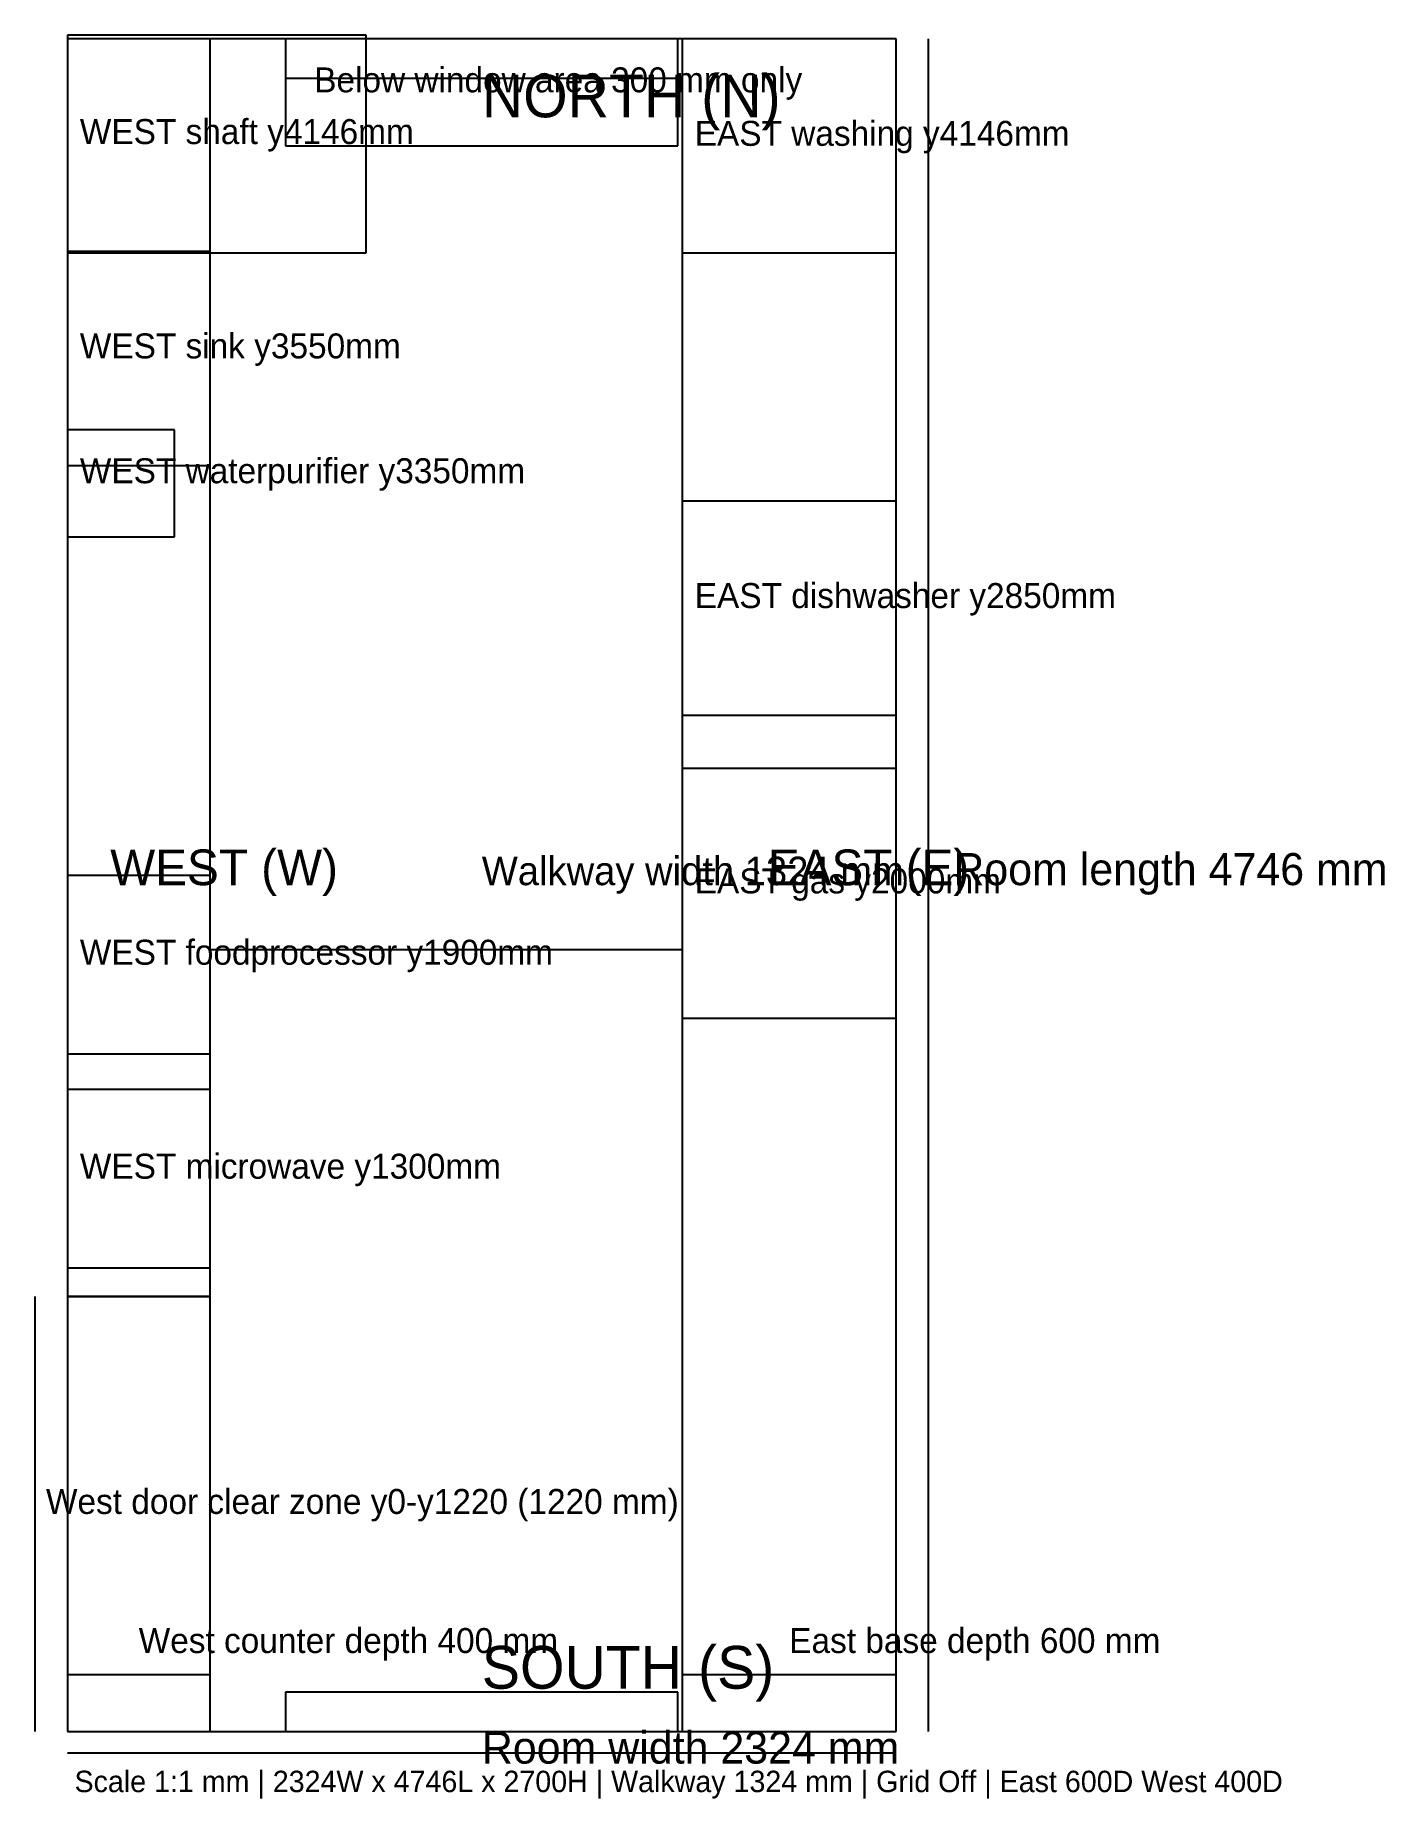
# Model space of a CAD drawing. Header units: metres. Extents: x -90 to 3694, y -188 to 4756.
import ezdxf

# ---------------------------------------------------------------- set-up
doc = ezdxf.new("R2010")
doc.units = ezdxf.units.M

msp = doc.modelspace()

# ---------------------------------------------------------------- linework, layer by layer
at = {"layer": 'DIM'}
for p, q in [((2414, 0), (2414, 4746)), ((400, 2193), (1724, 2193)), ((-90, 0), (-90, 1220)), ((0, 160), (400, 160)), ((1724, 160), (2324, 160)), ((0, -60), (2324, -60))]:
    msp.add_line(p, q, dxfattribs=at)
at = {"layer": 'DOOR'}
for p, q in [((1712, 110), (612, 110)), ((612, 110), (612, 0)), ((1712, 0), (1712, 110)), ((612, 0), (1712, 0))]:
    msp.add_line(p, q, dxfattribs=at)
at = {"layer": 'EAST_CABINETS'}
for p, q in [((2324, 4746), (1724, 4746)), ((1724, 4746), (1724, 0)), ((2324, 0), (2324, 4746)), ((1724, 0), (2324, 0))]:
    msp.add_line(p, q, dxfattribs=at)
at = {"layer": 'EAST_DISHWASHER'}
for p, q in [((2324, 3450), (1724, 3450)), ((1724, 3450), (1724, 2850)), ((2324, 2850), (2324, 3450)), ((1724, 2850), (2324, 2850))]:
    msp.add_line(p, q, dxfattribs=at)
at = {"layer": 'EAST_GAS'}
for p, q in [((2324, 2700), (1724, 2700)), ((1724, 2700), (1724, 2000)), ((2324, 2000), (2324, 2700)), ((1724, 2000), (2324, 2000))]:
    msp.add_line(p, q, dxfattribs=at)
at = {"layer": 'EAST_WASHING'}
for p, q in [((2324, 4746), (1724, 4746)), ((1724, 4746), (1724, 4146)), ((2324, 4146), (2324, 4746)), ((1724, 4146), (2324, 4146))]:
    msp.add_line(p, q, dxfattribs=at)
at = {"layer": 'ROOM'}
for p, q in [((2324, 4746), (0, 4746)), ((0, 4746), (0, 0)), ((2324, 0), (2324, 4746)), ((0, 0), (2324, 0))]:
    msp.add_line(p, q, dxfattribs=at)
at = {"layer": 'WEST_CABINETS'}
for p, q in [((400, 4746), (0, 4746)), ((0, 4746), (0, 1220)), ((400, 1220), (400, 4746)), ((0, 1220), (400, 1220))]:
    msp.add_line(p, q, dxfattribs=at)
at = {"layer": 'WEST_DOOR_CLEAR'}
for p, q in [((400, 1220), (0, 1220)), ((0, 1220), (0, 0)), ((400, 0), (400, 1220)), ((0, 0), (400, 0))]:
    msp.add_line(p, q, dxfattribs=at)
at = {"layer": 'WEST_FOODPROCESSOR'}
for p, q in [((400, 2400), (0, 2400)), ((0, 2400), (0, 1900)), ((400, 1900), (400, 2400)), ((0, 1900), (400, 1900))]:
    msp.add_line(p, q, dxfattribs=at)
at = {"layer": 'WEST_MICROWAVE'}
for p, q in [((400, 1800), (0, 1800)), ((0, 1800), (0, 1300)), ((400, 1300), (400, 1800)), ((0, 1300), (400, 1300))]:
    msp.add_line(p, q, dxfattribs=at)
at = {"layer": 'WEST_SHAFT'}
for p, q in [((838, 4756), (0, 4756)), ((0, 4756), (0, 4146)), ((838, 4146), (838, 4756)), ((0, 4146), (838, 4146))]:
    msp.add_line(p, q, dxfattribs=at)
at = {"layer": 'WEST_SINK'}
for p, q in [((400, 4150), (0, 4150)), ((0, 4150), (0, 3550)), ((400, 3550), (400, 4150)), ((0, 3550), (400, 3550))]:
    msp.add_line(p, q, dxfattribs=at)
at = {"layer": 'WEST_WATERPURIFIER'}
for p, q in [((300, 3650), (0, 3650)), ((0, 3650), (0, 3350)), ((300, 3350), (300, 3650)), ((0, 3350), (300, 3350))]:
    msp.add_line(p, q, dxfattribs=at)
at = {"layer": 'WINDOW'}
for p, q in [((1712, 4746), (612, 4746)), ((612, 4746), (612, 4636)), ((1712, 4636), (1712, 4746)), ((612, 4636), (1712, 4636))]:
    msp.add_line(p, q, dxfattribs=at)
at = {"layer": 'WINDOW_BELOW_REFERENCE'}
for p, q in [((1712, 4746), (612, 4746)), ((612, 4746), (612, 4446)), ((1712, 4446), (1712, 4746)), ((612, 4446), (1712, 4446))]:
    msp.add_line(p, q, dxfattribs=at)

# ---------------------------------------------------------------- texts
at = {"layer": 'DIM'}
for s, height, p in [('Below window area 300 mm only', 70, (692, 4596)), ('Walkway width 1324 mm', 80, (1162, 2373)), ('Room length 4746 mm', 90, (2484, 2373)), ('West door clear zone y0-y1220 (1220 mm)', 70, (-60, 610)), ('West counter depth 400 mm', 70, (200, 220)), ('East base depth 600 mm', 70, (2024, 220)), ('Room width 2324 mm', 90, (1162, -90)), ('Scale 1:1 mm | 2324W x 4746L x 2700H | Walkway 1324 mm | Grid Off | East 600D West 400D', 60, (20, -170))]:
    msp.add_text(s, height=height, dxfattribs=at).set_placement(p)
at = {"layer": 'TEXT'}
for s, height, p in [('NORTH (N)', 120, (1162, 4526)), ('WEST shaft y4146mm', 70, (35, 4451)), ('EAST washing y4146mm', 70, (1759, 4446)), ('WEST sink y3550mm', 70, (35, 3850)), ('WEST waterpurifier y3350mm', 70, (35, 3500)), ('EAST dishwasher y2850mm', 70, (1759, 3150)), ('WEST (W)', 100, (120, 2373)), ('EAST (E)', 100, (1964, 2373)), ('EAST gas y2000mm', 70, (1759, 2350)), ('WEST foodprocessor y1900mm', 70, (35, 2150)), ('WEST microwave y1300mm', 70, (35, 1550)), ('SOUTH (S)', 120, (1162, 120))]:
    msp.add_text(s, height=height, dxfattribs=at).set_placement(p)

doc.saveas('drawing.dxf')
